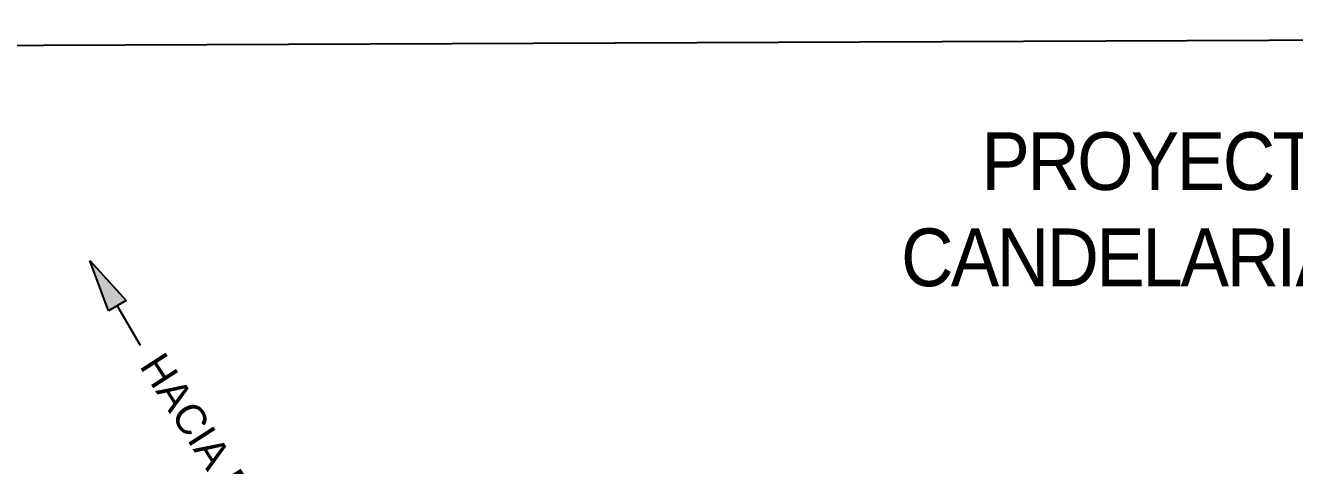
# Model space of a CAD drawing. Extents: x 604418 to 606014, y 1310869 to 1312555.
# Drawn here: x 605565.5 to 605683.1, y 1311246.7 to 1311287.5 of the extents above; entities that cross this region are included whole.
import ezdxf

# ---------------------------------------------------------------- set-up
doc = ezdxf.new("R2010")
doc.units = 0
doc.header["$MEASUREMENT"] = 0
doc.layers.get('0').update_dxf_attribs({"color": 10})
doc.layers.add('NOTAS', color=2, linetype='Continuous')
doc.layers.add('TEXTO 2', color=7, linetype='Continuous')
doc.styles.add('PUNTOS PI', font='arial.ttf', dxfattribs={"height": 2.75})
doc.styles.add('SWIS', font='swissek.ttf', dxfattribs={"height": 0.24})

msp = doc.modelspace()

# ---------------------------------------------------------------- hatches: boundary and pattern name
h = msp.add_hatch(color=256)
h.dxf.hatch_style = 1
h.paths.add_polyline_path([(605571.51, 1311265.7), (605573.23, 1311261.04), (605574.87, 1311261.99)])

# ---------------------------------------------------------------- linework, layer by layer
for p, q in [((605573.23, 1311261.04), (605571.51, 1311265.7)), ((605571.51, 1311265.7), (605574.87, 1311261.99)), ((605574.87, 1311261.99), (605573.23, 1311261.04)), ((605574.05, 1311261.51), (605576.18, 1311257.86))]:
    msp.add_line(p, q)
at = {"ltscale": 0.25}
msp.add_lwpolyline([(606013.76, 1310913.53), (605408.21, 1310911.04), (605408.21, 1311284.99), (606013.76, 1311287.48)], close=True, dxfattribs=at)

# ---------------------------------------------------------------- texts
at = {"layer": 'NOTAS', "color": 7, "insert": (605712.3, 1311277.58), "char_height": 5.346, "width": 131.3892, "attachment_point": 2, "style": 'SWIS'}
msp.add_mtext('{\\W0.9;\\T0.95;PROYECTO LOTIFICACION VILLAS DE CANDELARIA PLANO ACOM. UNICA ETAPA}', dxfattribs=at)
at = {"layer": 'TEXTO 2', "style": 'PUNTOS PI'}
msp.add_text('HACIA DIRIOMO', height=2.75, rotation=302.8724, dxfattribs=at).set_placement((605576.04, 1311255.94))

doc.saveas('drawing.dxf')
